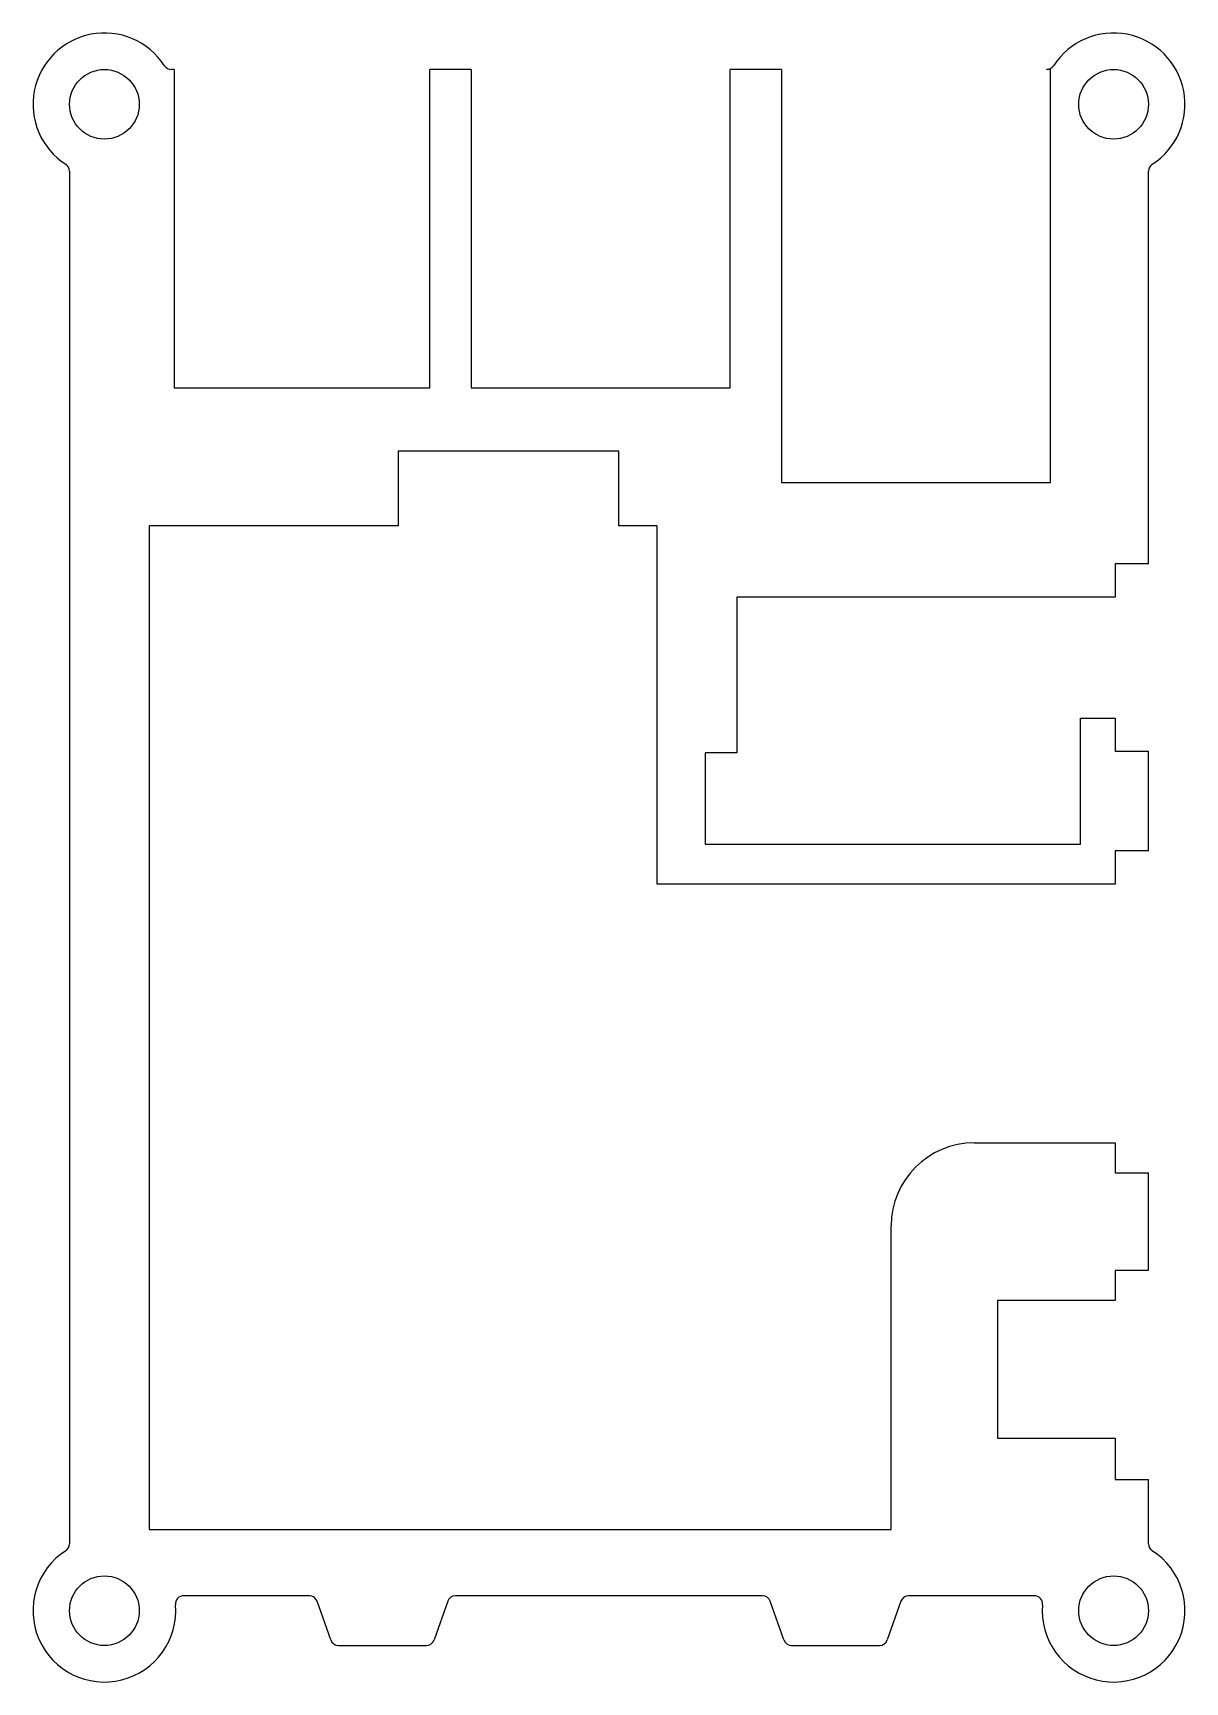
# Model space of a CAD drawing. Header units: millimetres. Extents: x -2.2 to 67.2, y -8.1 to 91.3.
import ezdxf

# ---------------------------------------------------------------- set-up
doc = ezdxf.new("R2010")
doc.units = ezdxf.units.MM

msp = doc.modelspace()

# ---------------------------------------------------------------- linework, layer by layer
at = {"color": 7, "linetype": 'Continuous', "lineweight": 25}
for p, q in [((6.3, 89.148), (6.135, 89.148)), ((6.3, 89.148), (6.3, 69.948)), ((21.7, 69.948), (21.7, 89.148)), ((24.2, 89.148), (21.7, 89.148)), ((24.2, 89.148), (24.2, 69.948)), ((39.8, 69.948), (39.8, 89.148)), ((42.9, 89.148), (39.8, 89.148)), ((42.9, 89.148), (42.9, 64.248)), ((59.1, 89.148), (58.865, 89.148)), ((59.1, 64.248), (59.1, 89.148)), ((0, 83.013), (0, 0.283)), ((65, 59.348), (65, 83.013)), ((6.3, 69.948), (21.7, 69.948)), ((24.2, 69.948), (39.8, 69.948)), ((33.1, 66.148), (19.8, 66.148)), ((19.8, 66.148), (19.8, 61.648)), ((33.1, 61.648), (33.1, 66.148)), ((42.9, 64.248), (59.1, 64.248)), ((19.8, 61.648), (4.8, 61.648)), ((4.8, 61.648), (4.8, 1.148)), ((35.4, 61.648), (33.1, 61.648)), ((35.4, 40.048), (35.4, 61.648)), ((65, 59.348), (63, 59.348)), ((63, 59.348), (63, 57.348)), ((63, 57.348), (40.2, 57.348)), ((40.2, 57.348), (40.2, 47.948)), ((60.9, 42.448), (60.9, 50.048)), ((60.9, 50.048), (63, 50.048)), ((63, 50.048), (63, 48.048)), ((40.2, 47.948), (38.3, 47.948)), ((38.3, 47.948), (38.3, 42.448)), ((63, 48.048), (65, 48.048)), ((65, 42.048), (65, 48.048)), ((38.3, 42.448), (60.9, 42.448)), ((65, 42.048), (63, 42.048)), ((63, 42.048), (63, 40.048)), ((63, 40.048), (35.4, 40.048)), ((54.5, 24.448), (63, 24.448)), ((63, 24.448), (63, 22.648)), ((63, 22.648), (65, 22.648)), ((65, 16.748), (65, 22.648)), ((49.5, 1.148), (49.5, 19.448)), ((65, 16.748), (63, 16.748)), ((63, 16.748), (63, 14.948)), ((63, 14.948), (55.9, 14.948)), ((55.9, 14.948), (55.9, 6.648)), ((55.9, 6.648), (63, 6.648)), ((63, 6.648), (63, 4.148)), ((63, 4.148), (65, 4.148)), ((65, 0.283), (65, 4.148)), ((4.8, 1.148), (49.5, 1.148)), ((14.45, -2.852), (6.883, -2.852)), ((41.745, -2.852), (23.255, -2.852)), ((58.117, -2.852), (50.55, -2.852)), ((15.735, -5.517), (14.922, -3.187)), ((22.783, -3.187), (21.969, -5.517)), ((43.031, -5.517), (42.217, -3.187)), ((50.078, -3.187), (49.265, -5.517)), ((16.207, -5.852), (21.497, -5.852)), ((43.503, -5.852), (48.793, -5.852))]:
    msp.add_line(p, q, dxfattribs=at)
for centre in [(2.1, 87.048), (62.9, 87.048), (2.1, -3.752), (62.9, -3.752)]:
    msp.add_circle(centre, 2.1, dxfattribs=at)
for centre, radius, start, end in [((2.1, 87.048), 4.3, 32.79717, 237.20283), ((62.9, 87.048), 4.3, 302.79717, 147.20283), ((6.135, 89.648), 0.5, 212.79717, 270), ((58.865, 89.648), 0.5, 270, 327.20283), ((-0.5, 83.013), 0.5, 360, 57.20283), ((65.5, 83.013), 0.5, 122.79717, 180), ((54.5, 19.448), 5, 90, 180), ((-0.5, 0.283), 0.5, 302.79717, 0), ((65.5, 0.283), 0.5, 180, 237.20283), ((2.1, -3.752), 4.3, 122.79717, 4.78019), ((62.9, -3.752), 4.3, 175.21981, 57.20283), ((6.883, -3.352), 0.5, 90, 184.78019), ((14.45, -3.352), 0.5, 19.24955, 90), ((23.255, -3.352), 0.5, 90, 160.75045), ((41.745, -3.352), 0.5, 19.24955, 90), ((50.55, -3.352), 0.5, 90, 160.75045), ((58.117, -3.352), 0.5, 355.21981, 90), ((16.207, -5.352), 0.5, 199.24955, 270), ((21.497, -5.352), 0.5, 270, 340.75045), ((43.503, -5.352), 0.5, 199.24955, 270), ((48.793, -5.352), 0.5, 270, 340.75045)]:
    msp.add_arc(centre, radius, start, end, dxfattribs=at)

doc.saveas('drawing.dxf')
